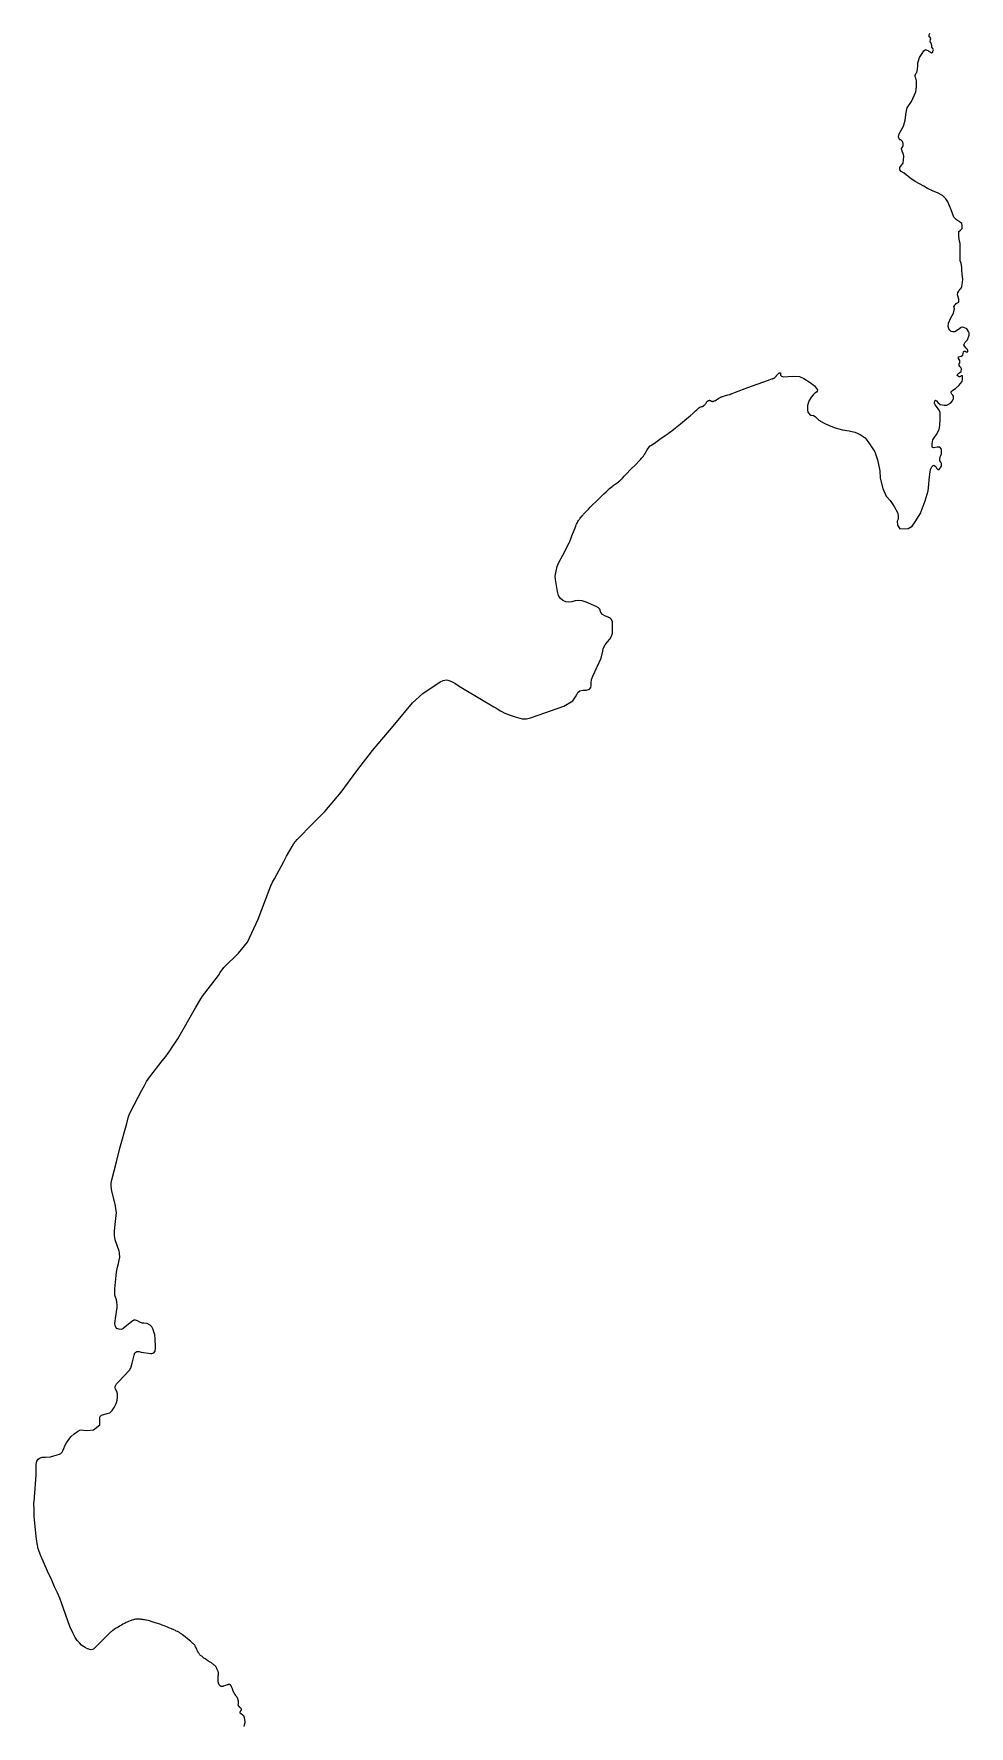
# Model space of a CAD drawing. Header units: millimetres. Extents: x 642261 to 742091, y 6812581 to 6930561.
# Drawn here: x 718907 to 720558, y 6842316 to 6845303 of the extents above; entities that cross this region are included whole.
import ezdxf

# ---------------------------------------------------------------- set-up
doc = ezdxf.new("R2010")
doc.units = ezdxf.units.MM
doc.layers.add('LimiteRegional', color=10, linetype='Continuous')

msp = doc.modelspace()

# ---------------------------------------------------------------- linework, layer by layer
at = {"layer": 'LimiteRegional', "color": 7, "linetype": 'Continuous'}
msp.add_lwpolyline([(719278.612, 6842315.2071), (719279.173, 6842317.799), (719279.549, 6842319.74), (719279.742, 6842321.0331), (719279.814, 6842321.6801), (719279.883, 6842322.65), (719279.9, 6842323.621), (719279.885, 6842324.1061), (719279.846, 6842324.6591), (719279.701, 6842325.762), (719279.568, 6842326.498), (719279.261, 6842327.967), (719279.034, 6842329.0701), (719278.932, 6842329.6331), (719278.735, 6842330.755), (719278.558, 6842331.591), (719278.322, 6842332.4201), (719278.171, 6842332.832), (719278.088, 6842333.027), (719277.893, 6842333.397), (719277.665, 6842333.7421), (719277.497, 6842333.9591), (719277.125, 6842334.366), (719276.819, 6842334.651), (719276.156, 6842335.1771), (719275.687, 6842335.505), (719274.723, 6842336.1299), (719274.011, 6842336.597), (719273.631, 6842336.831), (719272.849, 6842337.247), (719272.274, 6842337.5931), (719271.95, 6842337.833), (719271.809, 6842337.974), (719271.667, 6842338.1856), (719271.597, 6842338.3541), (719271.54, 6842338.5979), (719271.518, 6842338.842), (719271.519, 6842339.3301), (719271.511, 6842339.6611), (719271.488, 6842340.326), (719271.513, 6842340.823), (719271.572, 6842341.1541), (719271.619, 6842341.3192), (719271.716, 6842341.566), (719271.818, 6842341.77), (719272.043, 6842342.142), (719272.291, 6842342.4821), (719272.82, 6842343.1341), (719273.257, 6842343.6581), (719273.493, 6842343.986), (719273.596, 6842344.1571), (719273.723, 6842344.423), (719273.769, 6842344.573), (719273.7911, 6842344.891), (719273.738, 6842345.2211), (719273.671, 6842345.4411), (719273.489, 6842345.861), (719273.085, 6842346.58), (719272.856, 6842346.914), (719272.463, 6842347.386), (719272.285, 6842347.5671), (719271.91, 6842347.9029), (719270.72, 6842348.8172), (719270.147, 6842349.3011), (719269.879, 6842349.5681), (719269.366, 6842350.1591), (719269.13, 6842350.465), (719268.801, 6842350.9461), (719268.5, 6842351.4621), (719268.36, 6842351.736), (719268.122, 6842352.286), (719268.028, 6842352.5631), (719267.927, 6842352.9811), (719267.879, 6842353.403), (719267.877, 6842353.6161), (719267.917, 6842354.059), (719268.072, 6842354.9452), (719268.133, 6842355.39), (719268.148, 6842355.6141), (719268.197, 6842357.813), (719268.188, 6842358.912), (719268.146, 6842359.9041), (719268.105, 6842360.4001), (719268.007, 6842361.1421), (719267.848, 6842361.861), (719267.709, 6842362.3299), (719267.383, 6842363.259), (719266.892, 6842364.5341), (719266.616, 6842365.154), (719266.302, 6842365.757), (719266.127, 6842366.0511), (719265.541, 6842366.9071), (719265.123, 6842367.4559), (719264.266, 6842368.5331), (719263.639, 6842369.353), (719263.341, 6842369.774), (719262.294, 6842371.309), (719261.792, 6842372.0891), (719261.324, 6842372.8911), (719261.109, 6842373.303), (719260.682, 6842374.1741), (719259.876, 6842375.935), (719259.118, 6842377.7161), (719257.671, 6842381.3051), (719256.574, 6842383.993), (719255.999, 6842385.3271), (719255.311, 6842386.8091), (719254.926, 6842387.539), (719254.817, 6842387.711), (719254.56, 6842388.016), (719254.253, 6842388.276), (719254.026, 6842388.431), (719253.529, 6842388.713), (719252.897, 6842389.003), (719252.581, 6842389.115), (719252.105, 6842389.229), (719251.628, 6842389.2681), (719251.388, 6842389.2551), (719250.542, 6842389.144), (719250.118, 6842389.069), (719249.483, 6842388.928), (719248.548, 6842388.649), (719245.58, 6842387.594), (719241.383, 6842386.068), (719241.0509, 6842385.966), (719240.825, 6842385.9121), (719240.365, 6842385.8361), (719239.662, 6842385.791), (719239.191, 6842385.797), (719238.26, 6842385.8691), (719237.615, 6842385.981), (719237.192, 6842386.101), (719236.912, 6842386.201), (719236.36, 6842386.45), (719235.9819, 6842386.665), (719235.812, 6842386.791), (719235.593, 6842387.019), (719235.275, 6842387.4541), (719234.674, 6842388.34), (719233.992, 6842389.364), (719233.682, 6842389.9011), (719233.563, 6842390.149), (719233.369, 6842390.6612), (719233.221, 6842391.187), (719232.984, 6842392.257), (719232.627, 6842393.986), (719232.488, 6842394.8581), (719232.333, 6842396.197), (719232.277, 6842396.8681), (719232.223, 6842397.8761), (719232.202, 6842399.0781), (719232.223, 6842401.4821), (719232.245, 6842402.1571), (719232.363, 6842403.505), (719232.477, 6842404.4031), (719232.727, 6842406.199), (719232.878, 6842407.544), (719232.935, 6842408.44), (719232.945, 6842408.8881), (719232.932, 6842409.559), (719232.881, 6842410.229), (719232.838, 6842410.5642), (719232.697, 6842411.296), (719232.568, 6842411.773), (719232.239, 6842412.706), (719231.838, 6842413.618), (719230.925, 6842415.4131), (719230.245, 6842416.7661), (719229.931, 6842417.484), (719229.345, 6842418.935), (719229.025, 6842419.6421), (719228.848, 6842419.9851), (719228.446, 6842420.642), (719228.214, 6842420.9522), (719227.82, 6842421.3909), (719227.365, 6842421.834), (719226.439, 6842422.693), (719225.493, 6842423.519), (719224.852, 6842424.052), (719223.549, 6842425.081), (719222.554, 6842425.824), (719220.53, 6842427.248), (719218.469, 6842428.6111), (719214.301, 6842431.247), (719211.191, 6842433.243), (719209.659, 6842434.276), (719208.15, 6842435.3451), (719207.407, 6842435.8972), (719204.656, 6842437.973), (719203.291, 6842439.026), (719201.268, 6842440.654), (719200.849, 6842441.0191), (719200.062, 6842441.796), (719199.335, 6842442.63), (719198.881, 6842443.214), (719198.59, 6842443.615), (719198.034, 6842444.4381), (719197.254, 6842445.712), (719196.889, 6842446.358), (719196.376, 6842447.342), (719195.903, 6842448.347), (719195.682, 6842448.858), (719194.814, 6842451.1079), (719194.134, 6842452.667), (719193.659, 6842453.6961), (719192.663, 6842455.738), (719191.989, 6842457.0271), (719191.626, 6842457.657), (719191.03, 6842458.5651), (719190.588, 6842459.139), (719190.351, 6842459.4131), (719189.974, 6842459.808), (719188.724, 6842461.008), (719187.882, 6842461.7921), (719186.178, 6842463.3271), (719183.581, 6842465.567), (719178.303, 6842469.9519), (719174.014, 6842473.5011), (719171.851, 6842475.2471), (719169.651, 6842476.9591), (719168.531, 6842477.798), (719167.033, 6842478.8572), (719166.013, 6842479.527), (719165.325, 6842479.9591), (719163.932, 6842480.7911), (719162.872, 6842481.3891), (719160.719, 6842482.5311), (719158.531, 6842483.615), (719157.0579, 6842484.3161), (719154.086, 6842485.689), (719149.951, 6842487.539), (719147.193, 6842488.7261), (719145.352, 6842489.498), (719142.0787, 6842490.8291), (719141.663, 6842490.9981), (719138.887, 6842492.0879), (719137.03, 6842492.799), (719133.3, 6842494.186), (719131.424, 6842494.863), (719127.65, 6842496.189), (719123.839, 6842497.481), (719121.276, 6842498.326), (719116.085, 6842499.9841), (719113.8579, 6842500.6591), (719112.744, 6842500.9791), (719111.071, 6842501.4371), (719108.561, 6842502.0741), (719106.049, 6842502.651), (719104.792, 6842502.915), (719102.277, 6842503.398), (719101.02, 6842503.615), (719099.133, 6842503.91), (719096.616, 6842504.2451), (719095.357, 6842504.388), (719093.469, 6842504.57), (719090.636, 6842504.771), (719089.763, 6842504.7959), (719089.179, 6842504.7881), (719088.011, 6842504.7141), (719087.427, 6842504.649), (719086.257, 6842504.4651), (719085.089, 6842504.2131), (719084.3099, 6842504.0081), (719083.792, 6842503.856), (719082.758, 6842503.5151), (719080.201, 6842502.5921), (719078.943, 6842502.1181), (719077.077, 6842501.392), (719074.325, 6842500.267), (719071.622, 6842499.094), (719070.286, 6842498.489), (719068.301, 6842497.5571), (719066.989, 6842496.918), (719064.385, 6842495.5981), (719061.482, 6842494.041), (719059.558, 6842492.959), (719058.279, 6842492.216), (719055.723, 6842490.68), (719051.115, 6842487.8471), (719048.852, 6842486.399), (719047.372, 6842485.402), (719046.643, 6842484.8911), (719045.565, 6842484.1071), (719044.161, 6842483.022), (719043.475, 6842482.4601), (719042.468, 6842481.5901), (719041.49, 6842480.685), (719041.012, 6842480.2181), (719019.5492, 6842458.8376), (719012.086, 6842451.403), (719008.495, 6842450.5291), (719001.737, 6842452.426), (718997.352, 6842454.6931), (718994.531, 6842456.4201), (718993.5662, 6842457.1498), (718991.349, 6842458.8271), (718987.358, 6842462.5311), (718983.578, 6842466.999), (718979.791, 6842472.3741), (718975.692, 6842480.215), (718970.547, 6842491.428), (718956.003, 6842533.567), (718952.76, 6842541.896), (718948.66, 6842551.2181), (718943.77, 6842561.383), (718938.604, 6842573.109), (718931.382, 6842589.452), (718919.414, 6842616.5371), (718914.927, 6842628.6539), (718912.686, 6842638.355), (718910.914, 6842650.6141), (718907.791, 6842686.243), (718907.382, 6842697.6831), (718907, 6842708.488), (718907.877, 6842717.3211), (718908.0679, 6842719.6536), (718911.26, 6842758.66), (718910.908, 6842767.9861), (718911.37, 6842777.375), (718912.554, 6842783.137), (718914.9, 6842787.104), (718917.242, 6842788.954), (718921.724, 6842790.2271), (718927.574, 6842790.56), (718936.416, 6842790.9261), (718948.289, 6842794.7431), (718952.059, 6842795.6851), (718954.758, 6842796.9451), (718956.819, 6842799.025), (718958.305, 6842801.8371), (718959.891, 6842805.923), (718961.903, 6842810.662), (718964.738, 6842815.978), (718968.524, 6842821.696), (718972.899, 6842827.046), (718978.278, 6842831.501), (718983.826, 6842835.509), (718987.81, 6842837.88), (718991.677, 6842838.645), (718994.624, 6842838.283), (719000.369, 6842837.4931), (719012.119, 6842838.4331), (719023.303, 6842847.269), (719023.798, 6842852.156), (719023.57, 6842856.9831), (719023.598, 6842859.977), (719024.285, 6842862.3931), (719026.335, 6842864.7451), (719036.7068, 6842867.5753), (719041.221, 6842868.8072), (719045.1341, 6842872.899), (719048.826, 6842877.9481), (719052.161, 6842885.0691), (719052.754, 6842887.1259), (719053.934, 6842891.218), (719054.921, 6842896.639), (719054.701, 6842902.01), (719053.4389, 6842906.25), (719051.25, 6842910.2401), (719050.362, 6842912.7431), (719050.7041, 6842915.447), (719053.209, 6842919.964), (719056.079, 6842922.954), (719076.194, 6842944.7039), (719078.555, 6842949.7891), (719080.74, 6842956.2281), (719082.266, 6842963.2431), (719083.881, 6842970.292), (719085.585, 6842974.444), (719088.921, 6842977.121), (719093.07, 6842976.93), (719096.642, 6842976.05), (719113.31, 6842973.5344), (719115.347, 6842973.227), (719118.573, 6842974.9021), (719121.18, 6842977.67), (719121.905, 6842982.839), (719121.746, 6842986.7167), (719121.639, 6842989.327), (719121.414, 6842995.5441), (719121.179, 6843001.2771), (719120.7827, 6843004.5551), (719120.539, 6843006.5711), (719118.966, 6843011.7651), (719117.3731, 6843015.961), (719115.2591, 6843020.3481), (719112.532, 6843023.4691), (719110.9974, 6843024.2707), (719106.848, 6843026.4381), (719100.897, 6843027.098), (719098.263, 6843027.201), (719094.066, 6843028.5691), (719089.793, 6843031.052), (719086.696, 6843032.133), (719083.437, 6843031.9981), (719079.518, 6843029.538), (719068.228, 6843020.335), (719064.367, 6843017.183), (719061.155, 6843015.901), (719057.087, 6843016.338), (719053.647, 6843017.6759), (719051.463, 6843020.0651), (719050.286, 6843022.9781), (719050.054, 6843026.414), (719050.312, 6843030.445), (719051.08, 6843035.313), (719054.157, 6843054.635), (719053.82, 6843059.155), (719053.541, 6843063.7679), (719052.642, 6843067.993), (719051.084, 6843072.8251), (719050.153, 6843076.3541), (719049.878, 6843080.8461), (719050.264, 6843087.663), (719053.147, 6843116.861), (719054.846, 6843125.576), (719056.403, 6843132.5631), (719057.749, 6843138.0601), (719058.6146, 6843143.5117), (719058.662, 6843143.8102), (719058.5, 6843149.2441), (719058.0952, 6843151.4545), (719057.643, 6843153.924), (719050.652, 6843174.0381), (719049.494, 6843181.638), (719049.215, 6843189.183), (719049.725, 6843195.915), (719052.747, 6843222.488), (719051.881, 6843228.861), (719051.311, 6843233.9151), (719049.849, 6843239.3559), (719044.616, 6843260.0871), (719043.867, 6843264.348), (719043.665, 6843269.267), (719043.644, 6843270.707), (719043.597, 6843273.8891), (719044.56, 6843279.8831), (719052.833, 6843311.813), (719058.869, 6843335.6401), (719070.923, 6843379.273), (719073.501, 6843389.385), (719075.267, 6843394.99), (719077.743, 6843400.201), (719097.684, 6843437.9942), (719102.135, 6843446.672), (719106.096, 6843453.275), (719111.584, 6843461.6931), (719133.659, 6843490.2041), (719140.043, 6843497.421), (719144.267, 6843503.52), (719148.202, 6843509.275), (719150.0987, 6843512.1384), (719161.296, 6843529.0421), (719192.3, 6843583.797), (719201.869, 6843599.579), (719204.763, 6843604.202), (719232.736, 6843640.7261), (719236.144, 6843646.066), (719242.411, 6843654.668), (719268.212, 6843680.0391), (719284.09, 6843699.709), (719302.9501, 6843740.299), (719322.658, 6843791.171), (719325.5059, 6843799.117), (719328.21, 6843805.396), (719331.798, 6843811.529), (719348.258, 6843842.075), (719353.092, 6843850.9801), (719358.727, 6843860.977), (719362.909, 6843868.1021), (719366.223, 6843873.5291), (719371.892, 6843880.474), (719399.756, 6843908.621), (719420.628, 6843930.341), (719449.565, 6843964.0031), (719477.175, 6844002.0231), (719504.942, 6844037.662), (719541.284, 6844080.91), (719575.443, 6844122.1331), (719593.989, 6844138.6491), (719624.373, 6844159.1311), (719629.688, 6844161.467), (719629.892, 6844161.4939), (719635.4, 6844162.2171), (719637.9427, 6844161.7598), (719639.359, 6844161.5051), (719644.1521, 6844159.617), (719650.047, 6844156.627), (719658.117, 6844151.4901), (719697.4551, 6844127.5461), (719719.2828, 6844114.8269), (719722.785, 6844112.786), (719727.9253, 6844109.6325), (719730.909, 6844107.802), (719738.66, 6844103.8002), (719747.7921, 6844100.007), (719757.02, 6844097.2302), (719769.337, 6844093.5241), (719777.039, 6844093.661), (719783.676, 6844095.447), (719797.141, 6844100.2661), (719842.704, 6844116.178), (719858.612, 6844125.5422), (719863.085, 6844132.196), (719863.3406, 6844132.702), (719865.378, 6844136.7341), (719867.532, 6844140.2091), (719871.187, 6844143.2311), (719876.049, 6844144.067), (719881.904, 6844144.28), (719887.934, 6844146.131), (719890.514, 6844148.8071), (719890.917, 6844152.2701), (719890.756, 6844156.918), (719891.798, 6844163.2181), (719893.892, 6844168.897), (719908.852, 6844200.65), (719911.241, 6844213.172), (719912.17, 6844217.775), (719915.388, 6844224.0751), (719919.676, 6844229.3301), (719924.011, 6844234.195), (719927.061, 6844239.4301), (719928.39, 6844244.5931), (719928.657, 6844265.37), (719926.341, 6844269.506), (719923.593, 6844271.659), (719919.345, 6844273.5391), (719915.074, 6844275.236), (719910.711, 6844277.716), (719908.095, 6844281.0531), (719906.37, 6844286.997), (719904.039, 6844289.3189), (719899.699, 6844291.9501), (719882.006, 6844299.5911), (719875.204, 6844301.818), (719868.468, 6844302.446), (719862.7779, 6844301.9081), (719856.804, 6844300.15), (719851.266, 6844299.5881), (719846.069, 6844300.2801), (719841.172, 6844302.4949), (719836.087, 6844306.3651), (719833.192, 6844311.354), (719831.782, 6844318.4591), (719828.133, 6844339.649), (719827.643, 6844345.704), (719829.083, 6844354.076), (719831.074, 6844362.2899), (719833.118, 6844368.45), (719840.6424, 6844382.7767), (719846.5162, 6844393.9602), (719849.0992, 6844398.8783), (719852.004, 6844404.409), (719852.665, 6844405.732), (719853.0791, 6844406.627), (719853.855, 6844408.441), (719854.222, 6844409.358), (719854.929, 6844411.2041), (719856.307, 6844414.912), (719857.022, 6844416.754), (719863.71, 6844433.652), (719864.734, 6844436.096), (719865.276, 6844437.304), (719866.133, 6844439.095), (719867.047, 6844440.861), (719867.527, 6844441.7321), (719868.537, 6844443.451), (719869.067, 6844444.298), (719869.899, 6844445.552), (719870.87, 6844446.9269), (719871.535, 6844447.827), (719872.9039, 6844449.587), (719873.607, 6844450.4501), (719875.044, 6844452.1461), (719876.519, 6844453.8081), (719877.521, 6844454.901), (719879.56, 6844457.06), (719885.9611, 6844463.682), (719889.177, 6844466.969), (719894.029, 6844471.87), (719898.924, 6844476.734), (719901.39, 6844479.151), (719906.676, 6844484.285), (719909.33, 6844486.8381), (719913.334, 6844490.639), (719917.3749, 6844494.398), (719919.413, 6844496.259), (719923.531, 6844499.9351), (719925.614, 6844501.749), (719927.852, 6844503.6521), (719928.4701, 6844504.178), (719928.6706, 6844504.3486), (719928.803, 6844504.4598), (719929.624, 6844505.122), (719929.8999, 6844505.3324), (719930.205, 6844505.5651), (719931.3879, 6844506.42), (719935.003, 6844508.901), (719936.189, 6844509.7551), (719936.771, 6844510.196), (719939.3292, 6844512.1791), (719940.34, 6844512.9841), (719940.6771, 6844513.2606), (719941.014, 6844513.5369), (719941.2517, 6844513.7319), (719942.3611, 6844514.6981), (719942.8646, 6844515.166), (719943.541, 6844515.825), (719945.1793, 6844517.5273), (719945.9827, 6844518.3776), (719949.2855, 6844521.9639), (719950.1901, 6844522.9265), (719951.3437, 6844524.1426), (719953.6468, 6844526.5257), (719960.0568, 6844533.0692), (719970.0879, 6844543.2601), (719975.5081, 6844548.8681), (719977.542, 6844551.0191), (719978.547, 6844552.1081), (719980.026, 6844553.768), (719981.456, 6844555.466), (719982.1471, 6844556.333), (719983.041, 6844557.509), (719983.473, 6844558.1062), (719984.104, 6844559.0151), (719985.003, 6844560.4102), (719989.793, 6844568.22), (719993.655, 6844574.5102), (719993.746, 6844574.6451), (719993.9531, 6844574.8881), (719994.19, 6844575.0991), (719994.362, 6844575.2241), (719994.735, 6844575.4431), (719995.3471, 6844575.718), (719996.208, 6844576.042), (719996.634, 6844576.212), (719997.24, 6844576.5081), (719997.519, 6844576.6861), (720004.9221, 6844581.9291), (720012.154, 6844586.998), (720021.804, 6844593.749), (720026.617, 6844597.144), (720028.125, 6844598.221), (720031.117, 6844600.409), (720034.0791, 6844602.638), (720036.039, 6844604.1432), (720039.927, 6844607.195), (720041.0137, 6844608.0669), (720042.82, 6844609.5161), (720048.558, 6844614.2161), (720059.946, 6844623.727), (720065.6489, 6844628.463), (720067.404, 6844629.952), (720068.551, 6844630.969), (720069.2083, 6844631.5734), (720070.808, 6844633.044), (720075.2721, 6844637.2571), (720077.5381, 6844639.3391), (720079.08, 6844640.697), (720079.8641, 6844641.3651), (720081.06, 6844642.3481), (720081.417, 6844642.6191), (720082.167, 6844643.102), (720082.953, 6844643.5271), (720084.562, 6844644.3031), (720085.058, 6844644.5141), (720085.399, 6844644.631), (720086.095, 6844644.826), (720087.507, 6844645.173), (720088.2001, 6844645.3881), (720088.6491, 6844645.5691), (720088.869, 6844645.6731), (720089.1911, 6844645.8521), (720089.7141, 6844646.2011), (720090.0429, 6844646.4531), (720090.662, 6844646.9991), (720090.9541, 6844647.2891), (720091.5111, 6844647.8981), (720092.0411, 6844648.5341), (720093.064, 6844649.8391), (720093.324, 6844650.2091), (720093.475, 6844650.4651), (720093.744, 6844650.9941), (720094.25, 6844652.079), (720094.549, 6844652.6152), (720094.921, 6844653.1321), (720095.144, 6844653.3811), (720095.596, 6844653.8172), (720095.907, 6844654.0841), (720096.546, 6844654.5621), (720096.8741, 6844654.7741), (720097.546, 6844655.142), (720098.235, 6844655.44), (720098.7029, 6844655.6001), (720099.019, 6844655.69), (720099.6549, 6844655.83), (720099.854, 6844655.8541), (720100.252, 6844655.843), (720100.6501, 6844655.763), (720100.9151, 6844655.678), (720101.446, 6844655.447), (720102.242, 6844655.0101), (720102.9511, 6844654.605), (720103.305, 6844654.4211), (720103.8371, 6844654.192), (720104.1921, 6844654.085), (720104.37, 6844654.0491), (720104.6361, 6844654.0191), (720105.036, 6844654.0361), (720106.166, 6844654.2301), (720106.7331, 6844654.3501), (720107.586, 6844654.56), (720108.438, 6844654.813), (720108.864, 6844654.9561), (720109.714, 6844655.2781), (720110.1371, 6844655.458), (720110.77, 6844655.7541), (720111.14, 6844655.944), (720111.854, 6844656.3491), (720112.54, 6844656.784), (720112.984, 6844657.086), (720113.848, 6844657.7131), (720116.3539, 6844659.6161), (720117.203, 6844660.2051), (720117.636, 6844660.4811), (720118.531, 6844660.9882), (720118.995, 6844661.2141), (720119.716, 6844661.5141), (720121.9371, 6844662.297), (720123.431, 6844662.7831), (720126.441, 6844663.695), (720132.4951, 6844665.4321), (720135.505, 6844666.3471), (720137.4949, 6844667.0052), (720138.483, 6844667.3542), (720139.9551, 6844667.905), (720145.6074, 6844670.1046), (720167.653, 6844678.6831), (720202.4878, 6844690.9439), (720209.858, 6844693.5381), (720211.014, 6844693.9661), (720211.587, 6844694.197), (720212.434, 6844694.5691), (720213.264, 6844694.979), (720213.672, 6844695.199), (720215.0362, 6844696.0611), (720215.429, 6844696.3451), (720215.924, 6844696.7579), (720216.233, 6844697.052), (720216.811, 6844697.6721), (720217.353, 6844698.3251), (720218.056, 6844699.2151), (720218.413, 6844699.6571), (720218.972, 6844700.305), (720219.268, 6844700.617), (720220.411, 6844701.7841), (720220.993, 6844702.3551), (720221.893, 6844703.16), (720222.519, 6844703.6421), (720222.841, 6844703.861), (720223.338, 6844704.1571), (720223.619, 6844704.2661), (720223.818, 6844704.299), (720223.955, 6844704.304), (720224.236, 6844704.2821), (720224.452, 6844704.24), (720224.89, 6844704.1041), (720225.202, 6844703.9721), (720225.2948, 6844700.177), (720226.8881, 6844698.5848), (720230.2739, 6844697.1916), (720238.8381, 6844697.5897), (720247.9995, 6844698.3858), (720258.7543, 6844697.5897), (720266.5217, 6844694.2061), (720277.2765, 6844687.4393), (720285.4422, 6844681.2692), (720290.431, 6844674.625), (720289.6343, 6844672.0376), (720288.6384, 6844670.2462), (720285.8502, 6844668.4551), (720282.6636, 6844665.6685), (720279.477, 6844661.29), (720275.0954, 6844654.1249), (720272.7054, 6844646.7607), (720272.9046, 6844639.1976), (720273.5021, 6844635.018), (720276.2903, 6844631.4356), (720278.8795, 6844629.6441), (720283.2611, 6844629.2462), (720286.6771, 6844627.159), (720292.652, 6844620.989), (720302.2119, 6844615.4162), (720311.3734, 6844611.6347), (720321.7299, 6844607.057), (720334.4764, 6844603.6735), (720346.227, 6844602.0813), (720356.3843, 6844599.6929), (720365.9442, 6844595.7123), (720374.7074, 6844589.3434), (720382.6002, 6844578.8897), (720391.5625, 6844565.1567), (720396.1433, 6844550.6275), (720400.3276, 6844531.6501), (720401.1243, 6844518.3152), (720405.7042, 6844499.9334), (720411.6791, 6844486.3993), (720419.0482, 6844478.8363), (720425.8198, 6844468.4866), (720432.2404, 6844456.6475), (720432.8379, 6844452.0698), (720432.8921, 6844450.5), (720433.0371, 6844446.298), (720431.0608, 6844442.4828), (720431.9415, 6844435.2224), (720435.9044, 6844429.282), (720450.4349, 6844429.5021), (720457.9205, 6844433.9023), (720462.9841, 6844441.6029), (720472.6713, 6844457.0036), (720473.5557, 6844459.3449), (720480.8171, 6844478.5649), (720486.1522, 6844495.8848), (720487.253, 6844507.1054), (720487.4732, 6844515.466), (720488.7941, 6844525.3664), (720489.8949, 6844533.5069), (720492.3166, 6844538.3473), (720494.5183, 6844540.7673), (720495.8393, 6844541.2075), (720498.4812, 6844539.8874), (720499.8022, 6844537.9073), (720500.6828, 6844536.1472), (720502.6642, 6844533.947), (720502.9052, 6844533.9471), (720505.5264, 6844533.9471), (720509.7094, 6844539.6673), (720509.3043, 6844543.9179), (720509.2691, 6844544.2875), (720507.9481, 6844546.7078), (720506.1868, 6844548.9078), (720506.1868, 6844551.9881), (720507.0675, 6844556.1683), (720508.1683, 6844558.3683), (720509.7094, 6844561.6686), (720509.7094, 6844566.2888), (720509.4892, 6844569.589), (720506.6271, 6844573.1093), (720505.086, 6844573.1092), (720501.5635, 6844572.8893), (720495.1788, 6844572.2291), (720492.9772, 6844573.1093), (720492.9772, 6844574.6492), (720493.1973, 6844579.0495), (720494.078, 6844586.0899), (720496.7531, 6844589.7252), (720500.716, 6844595.4455), (720505.5595, 6844604.2461), (720506.6603, 6844611.5064), (720506.8805, 6844622.5072), (720506.8805, 6844634.8279), (720504.6871, 6844639.1018), (720502.4855, 6844642.8421), (720498.5226, 6844647.9023), (720497.2017, 6844650.9824), (720497.4218, 6844654.9428), (720498.963, 6844656.2629), (720500.7242, 6844654.9427), (720502.9259, 6844651.8626), (720507.3291, 6844648.3423), (720513.9339, 6844647.4622), (720518.7774, 6844647.2422), (720525.3823, 6844650.9824), (720528.9048, 6844654.9428), (720530.8862, 6844659.343), (720530.4459, 6844663.3031), (720529.3451, 6844665.0632), (720527.804, 6844666.8234), (720526.7032, 6844669.2436), (720526.7033, 6844671.2236), (720529.3451, 6844673.6437), (720533.9685, 6844676.9439), (720540.133, 6844682.0042), (720546.0773, 6844688.8246), (720546.7568, 6844692.6453), (720546.5366, 6844695.9454), (720546.3163, 6844698.8057), (720545.4358, 6844699.2456), (720543.8947, 6844699.2456), (720543.2342, 6844698.1457), (720541.693, 6844697.2655), (720540.3721, 6844697.0455), (720537.2898, 6844699.4657), (720537.51, 6844700.5657), (720538.1705, 6844702.5458), (720541.6931, 6844705.1859), (720544.335, 6844706.726), (720544.7753, 6844711.3463), (720543.4543, 6844713.9864), (720541.9132, 6844715.3067), (720540.8124, 6844717.2866), (720540.8124, 6844720.1468), (720541.6931, 6844722.127), (720541.9132, 6844726.0872), (720540.3721, 6844727.8472), (720539.7116, 6844729.3873), (720539.4914, 6844731.3675), (720539.7116, 6844732.4676), (720541.9132, 6844733.1275), (720544.335, 6844733.7876), (720547.1971, 6844735.5477), (720547.9052, 6844738.0571), (720548.3456, 6844741.5773), (720548.5657, 6844742.4573), (720549.6665, 6844742.6774), (720551.4278, 6844742.4573), (720552.9689, 6844741.1373), (720555.831, 6844741.3574), (720556.0512, 6844743.5575), (720554.5101, 6844746.4177), (720552.9689, 6844747.7377), (720550.7673, 6844750.8178), (720549.006, 6844753.8981), (720551.2076, 6844758.2983), (720555.1705, 6844762.4786), (720558.2528, 6844770.839), (720558.2523, 6844774.8922), (720556.9312, 6844777.5323), (720555.6103, 6844780.3924), (720553.849, 6844782.1525), (720548.5651, 6844784.5726), (720546.5837, 6844784.7926), (720544.3821, 6844784.5726), (720541.9603, 6844782.8125), (720539.5385, 6844780.6124), (720533.1539, 6844776.8722), (720531.3925, 6844776.4323), (720529.191, 6844776.4322), (720526.549, 6844777.5323), (720523.9071, 6844779.9524), (720522.5862, 6844782.1525), (720521.2652, 6844786.3327), (720521.9257, 6844792.273), (720526.1087, 6844801.5136), (720530.7321, 6844809.6542), (720532.2821, 6844817.0212), (720531.1813, 6844821.2013), (720534.2636, 6844824.9415), (720535.3644, 6844826.4816), (720539.7676, 6844829.1218), (720539.7676, 6844834.6221), (720537.7861, 6844842.1026), (720538.0063, 6844845.4028), (720539.7676, 6844848.4829), (720541.749, 6844851.783), (720543.2901, 6844852.8831), (720545.0513, 6844856.6233), (720546.3724, 6844863.8837), (720547.0329, 6844869.3841), (720546.146, 6844878.3187), (720545.4855, 6844885.7993), (720545.2654, 6844890.4194), (720543.9444, 6844897.6798), (720542.1831, 6844902.0802), (720542.1831, 6844906.2604), (720542.1831, 6844914.8409), (720542.1831, 6844922.9814), (720542.1831, 6844932.8819), (720541.0844, 6844936.9518), (720539.9836, 6844945.0923), (720539.9836, 6844951.6926), (720540.2037, 6844953.8929), (720542.8457, 6844956.313), (720545.7078, 6844958.9531), (720546.1481, 6844964.4533), (720545.2674, 6844967.7536), (720542.8457, 6844969.7337), (720536.0207, 6844974.354), (720531.1772, 6844979.1942), (720526.5538, 6844991.9549), (720520.3771, 6845006.1323), (720516.8546, 6845011.6325), (720511.1304, 6845017.3529), (720502.5441, 6845021.9729), (720494.8386, 6845025.2732), (720484.9312, 6845029.6735), (720478.1063, 6845034.0737), (720462.6474, 6845042.3244), (720453.6209, 6845048.4849), (720443.4934, 6845056.6253), (720437.9894, 6845059.7054), (720435.7879, 6845062.5656), (720435.7878, 6845064.7658), (720436.0079, 6845066.7459), (720438.6499, 6845071.146), (720441.9523, 6845074.6662), (720442.6128, 6845080.3867), (720443.0531, 6845086.9869), (720441.5119, 6845092.2672), (720440.4113, 6845093.8074), (720439.5305, 6845097.1075), (720439.073, 6845100.0731), (720440.394, 6845102.4932), (720441.4948, 6845105.7933), (720441.9351, 6845109.0936), (720440.394, 6845112.8337), (720437.752, 6845115.694), (720437.0916, 6845115.6939), (720435.7706, 6845115.694), (720435.1101, 6845116.3539), (720433.7891, 6845120.7542), (720434.89, 6845126.2545), (720442.1554, 6845139.4552), (720445.0173, 6845150.4558), (720446.9926, 6845163.7762), (720448.974, 6845172.1367), (720456.6796, 6845183.1373), (720464.1651, 6845200.0782), (720465.2694, 6845208.9636), (720465.0493, 6845219.5241), (720463.9485, 6845224.3644), (720462.8477, 6845226.7846), (720462.8477, 6845229.2048), (720464.3888, 6845232.725), (720465.9299, 6845234.705), (720467.2509, 6845239.5454), (720467.6912, 6845247.0258), (720467.6448, 6845251.5467), (720468.7218, 6845255.2538), (720470.6364, 6845261.1133), (720475.1837, 6845268.1687), (720478.0556, 6845272.713), (720480.9276, 6845274.8655), (720483.6799, 6845274.1481), (720485.5945, 6845273.1914), (720485.9496, 6845272.9548), (720489.9026, 6845270.3214), (720492.0564, 6845268.8863), (720494.0908, 6845270.0821), (720493.9783, 6845272.1356), (720495.03, 6845274.2377), (720494.1285, 6845276.6401), (720492.6261, 6845279.3427), (720492.1753, 6845281.8953), (720491.8748, 6845284.1473), (720491.7245, 6845285.7989), (720490.0718, 6845287.0002), (720489.9874, 6845287.3165), (720489.4709, 6845289.2523), (720490.0718, 6845292.8558), (720490.3723, 6845294.6577), (720489.4709, 6845296.159), (720487.8182, 6845297.3603), (720487.3674, 6845300.8137), (720487.9684, 6845302.165), (720488.5694, 6845303.8166)], dxfattribs=at)

doc.saveas('drawing.dxf')
